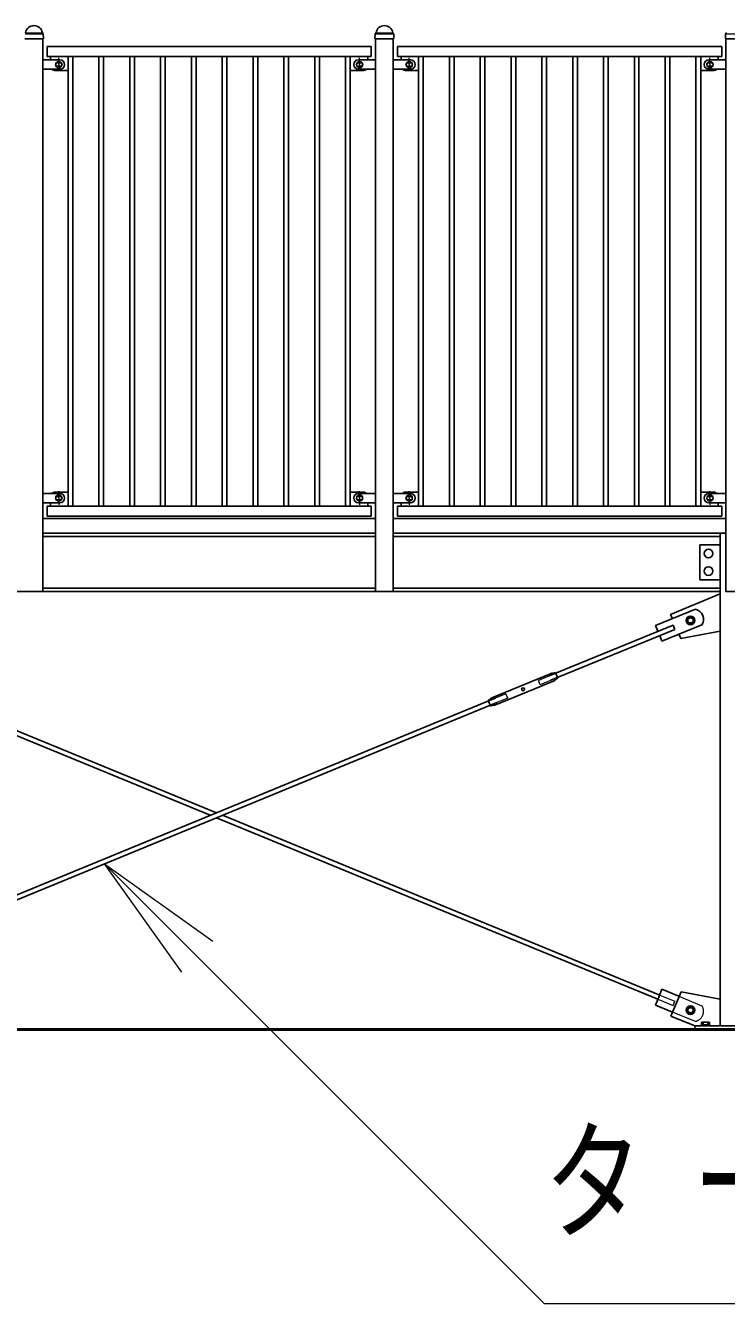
# Model space of a CAD drawing. Units: millimetres on the paper. Extents: x -365 to 0, y -19 to 257.
# Drawn here: x -343.3 to -327.3, y 117.06 to 146.24 of the extents above; entities that cross this region are included whole.
import ezdxf

# ---------------------------------------------------------------- set-up
doc = ezdxf.new("R2010")
doc.units = ezdxf.units.MM
doc.linetypes.add('USER1', pattern=[4.5, 2.5, -2])
doc.linetypes.add('USER2', pattern=[6, 3, -1, 1, -1])
doc.layers.add('LY_1', color=7, linetype='Continuous', lineweight=25)
doc.styles.add('ＭＳ ゴシック', font='')
doc.styles.get('ＭＳ ゴシック').set_extended_font_data('MS Gothic')

msp = doc.modelspace()

# ---------------------------------------------------------------- linework, layer by layer
at = {"layer": 'LY_1', "color": 4}
for p, q in [((-343.316, 145.937), (-342.897, 145.937)), ((-342.903, 146.059), (-342.912, 146.068)), ((-342.892, 145.943), (-342.897, 145.937)), ((-342.892, 145.943), (-342.894, 146.04)), ((-335.321, 145.943), (-335.318, 146.04)), ((-335.321, 145.943), (-335.316, 145.937)), ((-335.316, 145.937), (-334.897, 145.937)), ((-335.31, 146.059), (-335.301, 146.068)), ((-334.903, 146.059), (-334.912, 146.068)), ((-334.892, 145.943), (-334.897, 145.937)), ((-334.892, 145.943), (-334.894, 146.04)), ((-327.321, 145.943), (-327.318, 146.04)), ((-327.321, 145.943), (-327.316, 145.937)), ((-327.316, 145.937), (-326.897, 145.937)), ((-327.31, 146.059), (-327.301, 146.068))]:
    msp.add_line(p, q, dxfattribs=at)
at = {"layer": 'LY_1', "color": 4, "lineweight": 13}
for p, q in [((-343.31, 146.047), (-342.903, 146.047)), ((-343.292, 146.071), (-342.921, 146.071)), ((-335.31, 146.047), (-334.903, 146.047)), ((-335.292, 146.071), (-334.921, 146.071)), ((-327.31, 146.047), (-326.903, 146.047)), ((-342.506, 145.387), (-342.573, 145.387)), ((-335.706, 145.387), (-335.639, 145.387)), ((-334.506, 145.387), (-334.573, 145.387)), ((-327.706, 145.387), (-327.639, 145.387)), ((-342.573, 145.307), (-342.506, 145.307)), ((-335.639, 145.307), (-335.706, 145.307)), ((-334.573, 145.307), (-334.506, 145.307)), ((-327.639, 145.307), (-327.706, 145.307)), ((-342.506, 135.486), (-342.573, 135.486)), ((-342.573, 135.486), (-342.506, 135.486)), ((-342.573, 135.406), (-342.506, 135.406)), ((-342.506, 135.406), (-342.573, 135.406)), ((-335.706, 135.486), (-335.639, 135.486)), ((-335.639, 135.406), (-335.706, 135.406)), ((-334.506, 135.486), (-334.573, 135.486)), ((-334.573, 135.486), (-334.506, 135.486)), ((-334.573, 135.406), (-334.506, 135.406)), ((-334.506, 135.406), (-334.573, 135.406)), ((-327.706, 135.486), (-327.639, 135.486)), ((-327.639, 135.406), (-327.706, 135.406))]:
    msp.add_line(p, q, dxfattribs=at)
at = {"layer": 'LY_1'}
for p, q in [((-342.905, 145.937), (-342.905, 133.313)), ((-335.308, 145.937), (-335.308, 133.313)), ((-334.905, 145.937), (-334.905, 133.313)), ((-327.308, 145.937), (-327.308, 133.313)), ((-342.806, 145.76), (-342.806, 145.533)), ((-342.806, 145.76), (-335.406, 145.76)), ((-335.406, 145.76), (-335.406, 145.533)), ((-334.806, 145.76), (-334.806, 145.533)), ((-334.806, 145.76), (-327.406, 145.76)), ((-327.406, 145.76), (-327.406, 145.533)), ((-342.806, 145.533), (-335.406, 145.533)), ((-342.726, 145.533), (-342.393, 145.533)), ((-342.726, 145.533), (-342.726, 145.453)), ((-342.573, 145.387), (-342.506, 145.387)), ((-342.326, 145.533), (-342.326, 135.26)), ((-342.22, 145.533), (-342.22, 135.26)), ((-341.623, 145.533), (-341.623, 135.26)), ((-341.516, 145.533), (-341.516, 135.26)), ((-340.919, 145.533), (-340.919, 135.26)), ((-340.812, 145.533), (-340.812, 135.26)), ((-340.215, 145.533), (-340.215, 135.26)), ((-340.108, 145.533), (-340.108, 135.26)), ((-339.511, 145.533), (-339.511, 135.26)), ((-339.405, 145.533), (-339.405, 135.26)), ((-338.808, 145.533), (-338.808, 135.26)), ((-338.701, 145.533), (-338.701, 135.26)), ((-338.104, 145.533), (-338.104, 135.26)), ((-337.997, 145.533), (-337.997, 135.26)), ((-337.4, 145.533), (-337.4, 135.26)), ((-337.294, 145.533), (-337.294, 135.26)), ((-336.696, 145.533), (-336.696, 135.26)), ((-336.59, 145.533), (-336.59, 135.26)), ((-335.993, 145.533), (-335.993, 135.26)), ((-335.886, 145.533), (-335.886, 135.26)), ((-335.886, 145.213), (-335.886, 145.467)), ((-335.486, 145.533), (-335.819, 145.533)), ((-335.639, 145.387), (-335.706, 145.387)), ((-335.486, 145.533), (-335.486, 145.453)), ((-334.806, 145.533), (-327.406, 145.533)), ((-334.726, 145.533), (-334.393, 145.533)), ((-334.726, 145.533), (-334.726, 145.453)), ((-334.573, 145.387), (-334.506, 145.387)), ((-334.326, 145.533), (-334.326, 135.26)), ((-334.22, 145.533), (-334.22, 135.26)), ((-333.623, 145.533), (-333.623, 135.26)), ((-333.516, 145.533), (-333.516, 135.26)), ((-332.919, 145.533), (-332.919, 135.26)), ((-332.812, 145.533), (-332.812, 135.26)), ((-332.215, 145.533), (-332.215, 135.26)), ((-332.108, 145.533), (-332.108, 135.26)), ((-331.511, 145.533), (-331.511, 135.26)), ((-331.405, 145.533), (-331.405, 135.26)), ((-330.808, 145.533), (-330.808, 135.26)), ((-330.701, 145.533), (-330.701, 135.26)), ((-330.104, 145.533), (-330.104, 135.26)), ((-329.997, 145.533), (-329.997, 135.26)), ((-329.4, 145.533), (-329.4, 135.26)), ((-329.294, 145.533), (-329.294, 135.26)), ((-328.696, 145.533), (-328.696, 135.26)), ((-328.59, 145.533), (-328.59, 135.26)), ((-327.993, 145.533), (-327.993, 135.26)), ((-327.886, 145.533), (-327.886, 135.26)), ((-327.886, 145.213), (-327.886, 145.467)), ((-327.486, 145.533), (-327.819, 145.533)), ((-327.639, 145.387), (-327.706, 145.387)), ((-327.486, 145.533), (-327.486, 145.453)), ((-342.326, 145.213), (-342.626, 145.213)), ((-342.573, 145.307), (-342.506, 145.307)), ((-335.886, 145.213), (-335.586, 145.213)), ((-335.639, 145.307), (-335.706, 145.307)), ((-334.326, 145.213), (-334.626, 145.213)), ((-334.573, 145.307), (-334.506, 145.307)), ((-327.886, 145.213), (-327.586, 145.213)), ((-327.639, 145.307), (-327.706, 145.307)), ((-342.326, 135.58), (-342.626, 135.58)), ((-342.573, 135.486), (-342.506, 135.486)), ((-342.573, 135.406), (-342.506, 135.406)), ((-342.326, 135.58), (-342.326, 135.326)), ((-335.886, 135.58), (-335.886, 135.326)), ((-335.886, 135.58), (-335.586, 135.58)), ((-335.639, 135.486), (-335.706, 135.486)), ((-335.639, 135.406), (-335.706, 135.406)), ((-334.326, 135.58), (-334.626, 135.58)), ((-334.573, 135.486), (-334.506, 135.486)), ((-334.573, 135.406), (-334.506, 135.406)), ((-334.326, 135.58), (-334.326, 135.326)), ((-327.886, 135.58), (-327.886, 135.326)), ((-327.886, 135.58), (-327.586, 135.58)), ((-327.639, 135.486), (-327.706, 135.486)), ((-327.639, 135.406), (-327.706, 135.406)), ((-342.806, 135.26), (-342.806, 135.033)), ((-335.406, 135.26), (-342.806, 135.26)), ((-342.726, 135.26), (-342.726, 135.34)), ((-342.726, 135.26), (-342.393, 135.26)), ((-335.486, 135.26), (-335.819, 135.26)), ((-335.486, 135.26), (-335.486, 135.34)), ((-335.406, 135.26), (-335.406, 135.033)), ((-334.806, 135.26), (-334.806, 135.033)), ((-327.406, 135.26), (-334.806, 135.26)), ((-334.726, 135.26), (-334.726, 135.34)), ((-334.726, 135.26), (-334.393, 135.26)), ((-327.486, 135.26), (-327.819, 135.26)), ((-327.486, 135.26), (-327.486, 135.34)), ((-327.406, 135.26), (-327.406, 135.033)), ((-342.905, 134.98), (-335.308, 134.98)), ((-335.406, 135.033), (-342.806, 135.033)), ((-334.905, 134.98), (-327.308, 134.98)), ((-327.406, 135.033), (-334.806, 135.033)), ((-342.905, 134.647), (-335.308, 134.647)), ((-342.905, 134.573), (-335.308, 134.573)), ((-334.905, 134.647), (-327.44, 134.647)), ((-334.905, 134.573), (-327.44, 134.573)), ((-327.308, 134.647), (-327.44, 134.647)), ((-327.44, 134.647), (-327.44, 123.393)), ((-327.44, 134.38), (-327.906, 134.38)), ((-327.906, 134.38), (-327.906, 133.58)), ((-342.905, 133.387), (-335.308, 133.387)), ((-334.905, 133.387), (-327.44, 133.387)), ((-327.44, 133.58), (-327.906, 133.58)), ((-350.44, 133.313), (-327.44, 133.313)), ((-343.308, 133.313), (-342.905, 133.313)), ((-335.308, 133.313), (-334.905, 133.313)), ((-328.571, 132.791), (-327.44, 133.257)), ((-327.308, 133.313), (-326.905, 133.313)), ((-328.004, 132.909), (-328.916, 132.534)), ((-328.53, 132.693), (-328.571, 132.791)), ((-331.344, 131.384), (-328.514, 132.548)), ((-328.916, 132.534), (-328.863, 132.405)), ((-328.769, 132.176), (-327.856, 132.552)), ((-328.514, 132.548), (-328.474, 132.449)), ((-328.191, 132.71), (-328.204, 132.618)), ((-328.204, 132.618), (-328.13, 132.562)), ((-328.106, 132.745), (-328.191, 132.71)), ((-328.13, 132.562), (-328.045, 132.597)), ((-328.033, 132.688), (-328.106, 132.745)), ((-328.045, 132.597), (-328.033, 132.688)), ((-331.304, 131.285), (-328.474, 132.449)), ((-328.822, 132.306), (-328.769, 132.176)), ((-328.339, 132.238), (-328.381, 132.336)), ((-327.44, 132.406), (-328.339, 132.238)), ((-331.297, 131.443), (-332.653, 130.885)), ((-331.197, 131.464), (-331.244, 131.445)), ((-331.143, 131.332), (-331.197, 131.464)), ((-331.143, 131.332), (-331.189, 131.313)), ((-331.228, 131.277), (-332.585, 130.719)), ((-338.94, 128.26), (-345.148, 130.813)), ((-338.94, 128.26), (-332.578, 130.877)), ((-338.94, 128.145), (-332.537, 130.778)), ((-332.739, 130.83), (-332.693, 130.849)), ((-332.684, 130.698), (-332.739, 130.83)), ((-339.08, 128.203), (-345.188, 130.715)), ((-332.684, 130.698), (-332.638, 130.717)), ((-349.406, 123.956), (-338.94, 128.26)), ((-349.365, 123.857), (-338.94, 128.145)), ((-328.863, 124.001), (-338.94, 128.145)), ((-328.822, 124.099), (-338.799, 128.203)), ((-328.916, 123.871), (-328.843, 124.05)), ((-328.843, 124.05), (-328.769, 124.229)), ((-328.769, 124.229), (-328.383, 124.07)), ((-328.333, 124.173), (-328.564, 123.619)), ((-328.333, 124.173), (-327.44, 124.001)), ((-328.528, 123.711), (-328.916, 123.871)), ((-328.204, 123.787), (-328.13, 123.844)), ((-328.191, 123.696), (-328.204, 123.787)), ((-328.13, 123.844), (-328.045, 123.808)), ((-328.045, 123.808), (-328.033, 123.717)), ((-328.023, 123.393), (-328.564, 123.619)), ((-328.106, 123.66), (-328.191, 123.696)), ((-328.033, 123.717), (-328.106, 123.66)), ((-327.681, 123.481), (-327.865, 123.481)), ((-327.865, 123.415), (-327.865, 123.481)), ((-327.826, 123.415), (-327.826, 123.481)), ((-327.72, 123.415), (-327.72, 123.481)), ((-327.681, 123.415), (-327.681, 123.481)), ((-328.023, 123.393), (-328.023, 123.313)), ((-328.023, 123.393), (-326.19, 123.393)), ((-327.673, 123.415), (-327.873, 123.415)), ((-327.873, 123.393), (-327.873, 123.415)), ((-327.673, 123.393), (-327.673, 123.415))]:
    msp.add_line(p, q, dxfattribs=at)
at = {"layer": 'LY_1', "color": 131, "lineweight": 13}
for p, q in [((-342.905, 145.453), (-342.905, 145.24)), ((-335.308, 145.453), (-335.308, 145.24)), ((-334.905, 145.453), (-334.905, 145.24)), ((-327.308, 145.453), (-327.308, 145.24)), ((-342.905, 135.553), (-342.905, 135.34)), ((-342.905, 135.34), (-342.905, 135.553)), ((-335.308, 135.553), (-335.308, 135.34)), ((-334.905, 135.553), (-334.905, 135.34)), ((-334.905, 135.34), (-334.905, 135.553)), ((-327.308, 135.553), (-327.308, 135.34))]:
    msp.add_line(p, q, dxfattribs=at)
at = {"layer": 'LY_1', "color": 131}
for p, q in [((-342.905, 145.453), (-342.513, 145.453)), ((-335.308, 145.453), (-335.699, 145.453)), ((-334.905, 145.453), (-334.513, 145.453)), ((-327.308, 145.453), (-327.699, 145.453)), ((-342.905, 145.24), (-342.513, 145.24)), ((-335.308, 145.24), (-335.699, 145.24)), ((-334.905, 145.24), (-334.513, 145.24)), ((-327.308, 145.24), (-327.699, 145.24)), ((-342.905, 135.553), (-342.513, 135.553)), ((-342.905, 135.553), (-342.513, 135.553)), ((-335.308, 135.553), (-335.699, 135.553)), ((-334.905, 135.553), (-334.513, 135.553)), ((-334.905, 135.553), (-334.513, 135.553)), ((-327.308, 135.553), (-327.699, 135.553)), ((-342.905, 135.34), (-342.513, 135.34)), ((-342.905, 135.34), (-342.513, 135.34)), ((-335.308, 135.34), (-335.699, 135.34)), ((-334.905, 135.34), (-334.513, 135.34)), ((-334.905, 135.34), (-334.513, 135.34)), ((-327.308, 135.34), (-327.699, 135.34))]:
    msp.add_line(p, q, dxfattribs=at)
at = {"layer": 'LY_1', "color": 131, "linetype": 'USER2', "lineweight": 13}
for p, q in [((-342.54, 145.347), (-342.54, 145.501)), ((-342.54, 145.347), (-342.54, 145.192)), ((-335.673, 145.347), (-335.673, 145.501)), ((-335.673, 145.347), (-335.673, 145.192)), ((-334.54, 145.347), (-334.54, 145.501)), ((-334.54, 145.347), (-334.54, 145.192)), ((-327.673, 145.347), (-327.673, 145.501)), ((-327.673, 145.347), (-327.673, 145.192)), ((-342.54, 135.446), (-342.54, 135.601)), ((-342.54, 135.446), (-342.54, 135.601)), ((-342.54, 135.446), (-342.54, 135.292)), ((-342.54, 135.446), (-342.54, 135.292)), ((-335.673, 135.446), (-335.673, 135.601)), ((-335.673, 135.446), (-335.673, 135.292)), ((-334.54, 135.446), (-334.54, 135.601)), ((-334.54, 135.446), (-334.54, 135.601)), ((-334.54, 135.446), (-334.54, 135.292)), ((-334.54, 135.446), (-334.54, 135.292)), ((-327.673, 135.446), (-327.673, 135.601)), ((-327.673, 135.446), (-327.673, 135.292))]:
    msp.add_line(p, q, dxfattribs=at)
at = {"layer": 'LY_1', "linetype": 'USER1', "lineweight": 13}
for p, q in [((-331.19, 131.447), (-331.591, 131.283)), ((-331.15, 131.349), (-331.551, 131.184)), ((-331.551, 131.184), (-331.591, 131.283)), ((-332.331, 130.978), (-332.732, 130.813)), ((-332.291, 130.88), (-332.691, 130.715)), ((-332.291, 130.88), (-332.331, 130.978)), ((-328.822, 124.099), (-328.474, 123.956)), ((-328.383, 124.07), (-327.856, 123.854)), ((-328.863, 124.001), (-328.514, 123.857)), ((-328.514, 123.857), (-328.474, 123.956)), ((-328.004, 123.496), (-328.528, 123.711))]:
    msp.add_line(p, q, dxfattribs=at)
at = {"layer": 'LY_1', "lineweight": 13}
for p, q in [((-341.496, 127.094), (-339.375, 124.972)), ((-341.496, 127.094), (-339.021, 125.326)), ((-339.728, 124.619), (-341.496, 127.094))]:
    msp.add_line(p, q, dxfattribs=at)
at = {"layer": 'LY_1', "lineweight": 50}
msp.add_line((-354.44, 123.313), (-204.213, 123.313), dxfattribs=at)
at = {"layer": 'LY_1', "lineweight": 13}
msp.add_lwpolyline([(-341.496, 127.094), (-331.458, 117.056), (-274.458, 117.056)], dxfattribs=at)
at = {"layer": 'LY_1'}
for centre, radius in [((-342.54, 145.347), 0.07), ((-335.673, 145.347), 0.07), ((-334.54, 145.347), 0.07), ((-327.673, 145.347), 0.07), ((-342.54, 135.446), 0.07), ((-335.673, 135.446), 0.07), ((-334.54, 135.446), 0.07), ((-327.673, 135.446), 0.07), ((-327.706, 134.18), 0.1), ((-327.706, 133.78), 0.1), ((-328.118, 132.653), 0.1), ((-328.118, 132.653), 0.08), ((-331.941, 131.081), 0.0333), ((-328.118, 123.752), 0.1), ((-328.118, 123.752), 0.08)]:
    msp.add_circle(centre, radius, dxfattribs=at)
at = {"layer": 'LY_1', "linetype": 'USER1', "lineweight": 13}
for centre in [(-328.118, 132.653), (-328.118, 123.752)]:
    msp.add_circle(centre, 0.0567, dxfattribs=at)
at = {"layer": 'LY_1', "color": 4}
for centre, radius, start, end in [((-343.106, 146.043), 0.194, 9.1717, 170.8283), ((-335.106, 146.043), 0.194, 9.1717, 170.8283), ((-342.903, 146.076), 0.012, 186.1916, 225), ((-342.922, 146.039), 0.028, 1.0059, 45), ((-335.29, 146.039), 0.028, 135, 178.9941), ((-335.31, 146.076), 0.012, 315, 350.8283), ((-334.903, 146.076), 0.012, 186.1916, 225), ((-334.922, 146.039), 0.028, 1.0059, 45), ((-327.29, 146.039), 0.028, 135, 178.9941), ((-327.31, 146.076), 0.012, 315, 350.8283)]:
    msp.add_arc(centre, radius, start, end, dxfattribs=at)
at = {"layer": 'LY_1'}
for centre, radius, start, end in [((-342.573, 145.347), 0.04, 90, 270), ((-342.513, 145.347), 0.107, 270, 90), ((-342.506, 145.347), 0.04, 270, 90), ((-335.699, 145.347), 0.107, 90, 270), ((-335.706, 145.347), 0.04, 90, 270), ((-335.639, 145.347), 0.04, 270, 90), ((-334.573, 145.347), 0.04, 90, 270), ((-334.513, 145.347), 0.107, 270, 90), ((-334.506, 145.347), 0.04, 270, 90), ((-327.699, 145.347), 0.107, 90, 270), ((-327.706, 145.347), 0.04, 90, 270), ((-327.639, 145.347), 0.04, 270, 90), ((-342.626, 145.313), 0.1, 227.1645, 270), ((-335.586, 145.313), 0.1, 270, 312.8355), ((-334.626, 145.313), 0.1, 227.1645, 270), ((-327.586, 145.313), 0.1, 270, 312.8355), ((-342.626, 135.48), 0.1, 90, 132.8355), ((-342.573, 135.446), 0.04, 90, 270), ((-342.513, 135.446), 0.107, 270, 90), ((-342.513, 135.446), 0.107, 270, 90), ((-342.506, 135.446), 0.04, 270, 90), ((-335.699, 135.446), 0.107, 90, 270), ((-335.706, 135.446), 0.04, 90, 270), ((-335.639, 135.446), 0.04, 270, 90), ((-335.586, 135.48), 0.1, 47.1645, 90), ((-334.626, 135.48), 0.1, 90, 132.8355), ((-334.573, 135.446), 0.04, 90, 270), ((-334.513, 135.446), 0.107, 270, 90), ((-334.513, 135.446), 0.107, 270, 90), ((-334.506, 135.446), 0.04, 270, 90), ((-327.699, 135.446), 0.107, 90, 270), ((-327.706, 135.446), 0.04, 90, 270), ((-327.639, 135.446), 0.04, 270, 90), ((-327.586, 135.48), 0.1, 47.1645, 90), ((-328.057, 132.679), 0.237, 327.6562, 77.0557), ((-331.282, 131.408), 0.0387, 72.0832, 112.3558), ((-331.258, 131.481), 0.0387, 252.0832, 292.3558), ((-331.243, 131.313), 0.0387, 292.3558, 332.6284), ((-331.174, 131.277), 0.0387, 112.3558, 152.6284), ((-332.707, 130.885), 0.0387, 292.3558, 332.6284), ((-332.639, 130.85), 0.0387, 112.3558, 152.6284), ((-332.623, 130.681), 0.0387, 72.0832, 112.3558), ((-332.6, 130.755), 0.0387, 252.0832, 292.3558)]:
    msp.add_arc(centre, radius, start, end, dxfattribs=at)
at = {"layer": 'LY_1', "color": 4, "lineweight": 13}
for centre, start, end in [((-342.573, 145.347), 90, 270), ((-342.506, 145.347), 270, 90), ((-335.706, 145.347), 90, 270), ((-335.639, 145.347), 270, 90), ((-334.573, 145.347), 90, 270), ((-334.506, 145.347), 270, 90), ((-327.706, 145.347), 90, 270), ((-327.639, 145.347), 270, 90), ((-342.573, 135.446), 90, 270), ((-342.573, 135.446), 90, 270), ((-342.506, 135.446), 270, 90), ((-342.506, 135.446), 270, 90), ((-335.706, 135.446), 90, 270), ((-335.639, 135.446), 270, 90), ((-334.573, 135.446), 90, 270), ((-334.573, 135.446), 90, 270), ((-334.506, 135.446), 270, 90), ((-334.506, 135.446), 270, 90), ((-327.706, 135.446), 90, 270), ((-327.639, 135.446), 270, 90)]:
    msp.add_arc(centre, 0.04, start, end, dxfattribs=at)
at = {"layer": 'LY_1', "linetype": 'USER1', "lineweight": 13}
msp.add_arc((-328.057, 123.727), 0.237, 282.9444, 32.3439, dxfattribs=at)

# ---------------------------------------------------------------- texts
at = {"layer": 'LY_1', "insert": (-331.458, 119.706), "char_height": 2.199, "attachment_point": 4, "style": 'ＭＳ ゴシック'}
msp.add_mtext('\\T1.51;\\W0.75;ターンバックル:呼びM16（パイプ式）', dxfattribs=at)

doc.saveas('drawing.dxf')
